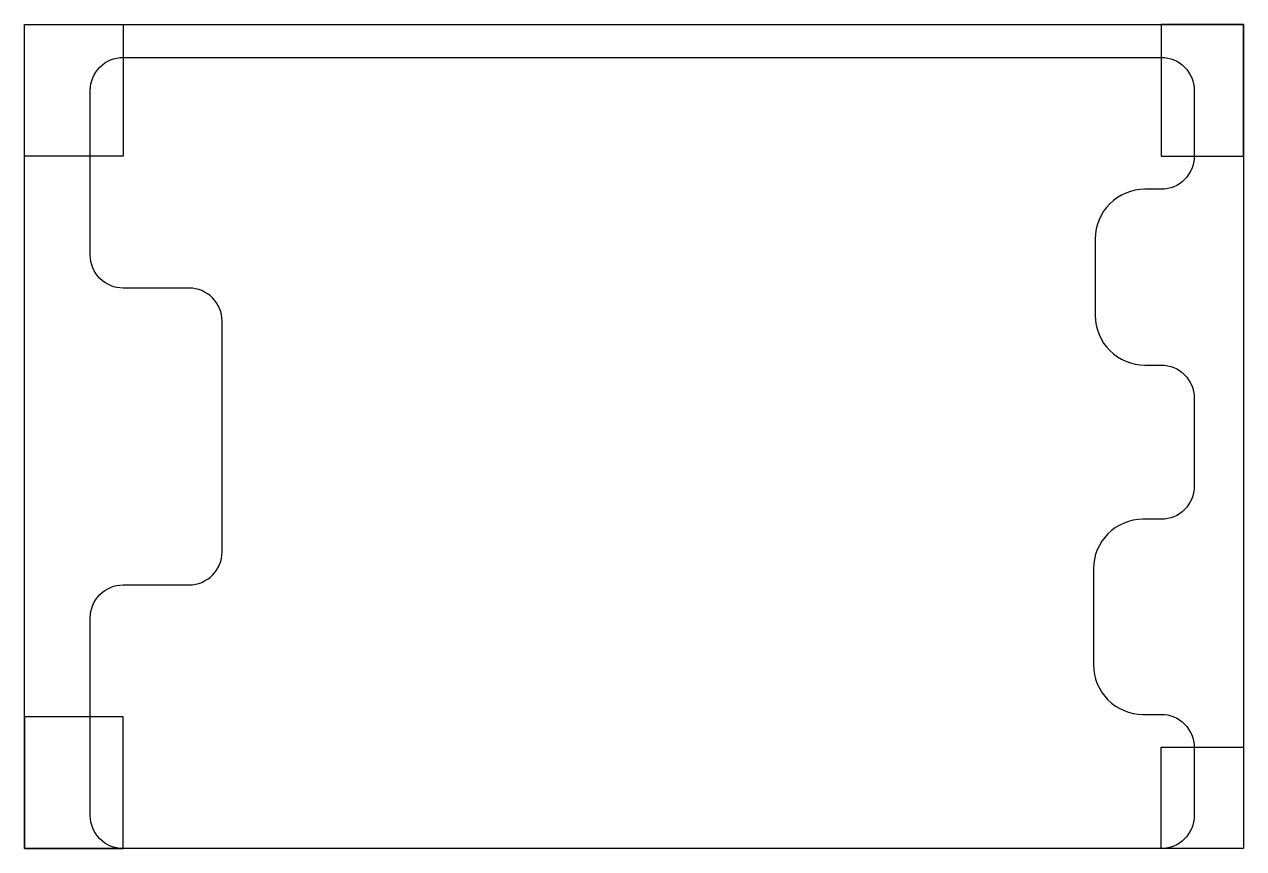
# Model space of a CAD drawing. Header units: millimetres. Extents: x -1.7 to 2, y 18.1 to 20.6.
import ezdxf

# ---------------------------------------------------------------- set-up
doc = ezdxf.new("R2010")
doc.units = ezdxf.units.MM
doc.layers.get('0').update_dxf_attribs({"linetype": 'CONTINUOUS'})

msp = doc.modelspace()

# ---------------------------------------------------------------- linework, layer by layer
for p, q in [((-1.7, 18.1), (-1.7, 20.6)), ((-1.7, 20.6), (2, 20.6)), ((-1.7, 20.6), (-1.4, 20.6)), ((-1.7, 20.2), (-1.7, 20.6)), ((-1.4, 20.6), (-1.4, 20.2)), ((2, 20.6), (1.75, 20.6)), ((1.75, 20.6), (1.75, 20.2)), ((2, 20.6), (2, 18.1)), ((2, 20.2), (2, 20.6)), ((-1.4, 20.2), (-1.7, 20.2)), ((1.75, 20.2), (2, 20.2)), ((-1.4, 18.5), (-1.7, 18.5)), ((-1.7, 18.5), (-1.7, 18.1)), ((-1.4, 18.1), (-1.4, 18.5)), ((1.75, 18.1), (1.75, 18.4072)), ((1.75, 18.4072), (2, 18.4072)), ((2, 18.4072), (2, 18.1)), ((2, 18.1), (-1.7, 18.1)), ((-1.7, 18.1), (-1.4, 18.1)), ((2, 18.1), (1.75, 18.1))]:
    msp.add_line(p, q)
msp.add_lwpolyline([(-1.5, 20.4, -0.414214), (-1.4, 20.5), (1.75, 20.5, -0.414214), (1.85, 20.4), (1.85, 20.2, -0.414214), (1.75, 20.1), (1.7, 20.1, 0.414214), (1.55, 19.95), (1.55, 19.7167, 0.414214), (1.7, 19.5667), (1.75, 19.5667, -0.414214), (1.85, 19.4667), (1.85, 19.199, -0.414214), (1.75, 19.099), (1.6945, 19.099, 0.414214), (1.5445, 18.949), (1.5445, 18.6572, 0.414214), (1.6945, 18.5072), (1.75, 18.5072, -0.414214), (1.85, 18.4072), (1.85, 18.2, -0.414214), (1.75, 18.1), (-1.4, 18.1, -0.414214), (-1.5, 18.2), (-1.5, 18.8, -0.414214), (-1.4, 18.9), (-1.2, 18.9, 0.414214), (-1.1, 19), (-1.1, 19.7, 0.414214), (-1.2, 19.8), (-1.4, 19.8, -0.414214), (-1.5, 19.9)], format="xyb", close=True)

doc.saveas('drawing.dxf')
